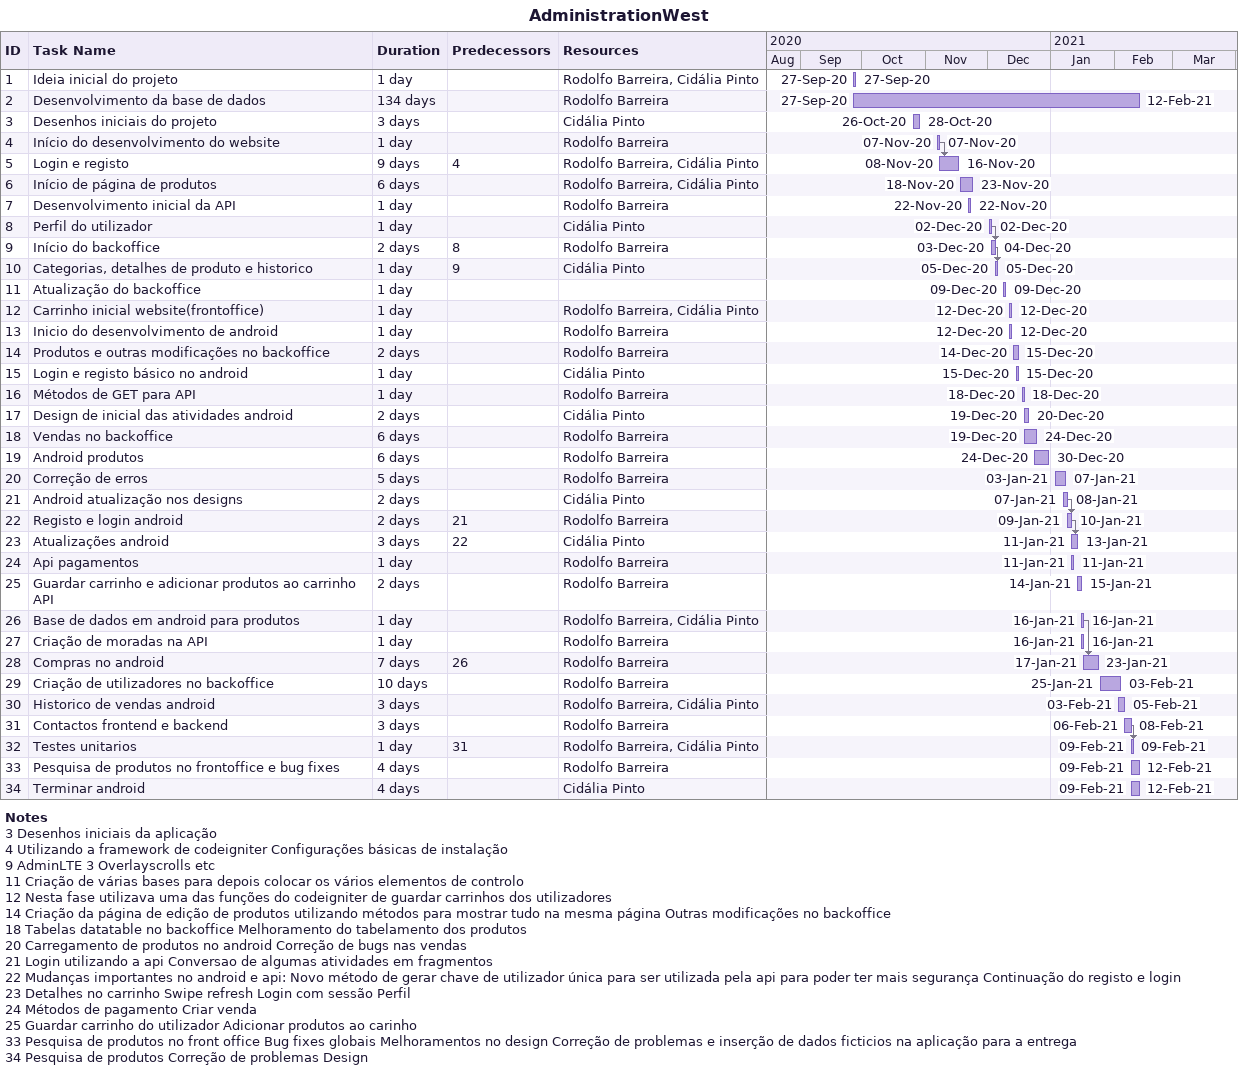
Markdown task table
AdministrationWest

| ID | Task | Duration | Start | Finish | Predecessors | Resources |
|---|---|---|---|---|---|---|
| 1 | Ideia inicial do projeto | 1d | 2020-09-27 | 2020-09-27 |  | Rodolfo Barreira, Cidália Pinto |
| 2 | Desenvolvimento da base de dados | 134d | 2020-09-27 | 2021-02-12 |  | Rodolfo Barreira |
| 3 | Desenhos iniciais do projeto | 3d | 2020-10-26 | 2020-10-28 |  | Cidália Pinto |
| 4 | Início do desenvolvimento do website | 1d | 2020-11-07 | 2020-11-07 |  | Rodolfo Barreira |
| 5 | Login e registo | 9d | 2020-11-08 | 2020-11-16 | 4 | Rodolfo Barreira, Cidália Pinto |
| 6 | Início de página de produtos | 6d | 2020-11-18 | 2020-11-23 |  | Rodolfo Barreira, Cidália Pinto |
| 7 | Desenvolvimento inicial da API | 1d | 2020-11-22 | 2020-11-22 |  | Rodolfo Barreira |
| 8 | Perfil do utilizador | 1d | 2020-12-02 | 2020-12-02 |  | Cidália Pinto |
| 9 | Início do backoffice | 2d | 2020-12-03 | 2020-12-04 | 8 | Rodolfo Barreira |
| 10 | Categorias, detalhes de produto e historico | 1d | 2020-12-05 | 2020-12-05 | 9 | Cidália Pinto |
| 11 | Atualização do backoffice | 1d | 2020-12-09 | 2020-12-09 |  |  |
| 12 | Carrinho inicial website(frontoffice) | 1d | 2020-12-12 | 2020-12-12 |  | Rodolfo Barreira, Cidália Pinto |
| 13 | Inicio do desenvolvimento de android | 1d | 2020-12-12 | 2020-12-12 |  | Rodolfo Barreira |
| 14 | Produtos e outras modificações no backoffice | 2d | 2020-12-14 | 2020-12-15 |  | Rodolfo Barreira |
| 15 | Login e registo básico no android | 1d | 2020-12-15 | 2020-12-15 |  | Cidália Pinto |
| 16 | Métodos de GET para API | 1d | 2020-12-18 | 2020-12-18 |  | Rodolfo Barreira |
| 17 | Design de inicial das atividades android | 2d | 2020-12-19 | 2020-12-20 |  | Cidália Pinto |
| 18 | Vendas no backoffice | 6d | 2020-12-19 | 2020-12-24 |  | Rodolfo Barreira |
| 19 | Android produtos | 6d | 2020-12-24 | 2020-12-30 |  | Rodolfo Barreira |
| 20 | Correção de erros | 5d | 2021-01-03 | 2021-01-07 |  | Rodolfo Barreira |
| 21 | Android atualização nos designs | 2d | 2021-01-07 | 2021-01-08 |  | Cidália Pinto |
| 22 | Registo e login android | 2d | 2021-01-09 | 2021-01-10 | 21 | Rodolfo Barreira |
| 23 | Atualizações android | 3d | 2021-01-11 | 2021-01-13 | 22 | Cidália Pinto |
| 24 | Api pagamentos | 1d | 2021-01-11 | 2021-01-11 |  | Rodolfo Barreira |
| 25 | Guardar carrinho e adicionar produtos ao carrinho API | 2d | 2021-01-14 | 2021-01-15 |  | Rodolfo Barreira |
| 26 | Base de dados em android para produtos | 1d | 2021-01-16 | 2021-01-16 |  | Rodolfo Barreira, Cidália Pinto |
| 27 | Criação de moradas na API | 1d | 2021-01-16 | 2021-01-16 |  | Rodolfo Barreira |
| 28 | Compras no android | 7d | 2021-01-17 | 2021-01-23 | 26 | Rodolfo Barreira |
| 29 | Criação de utilizadores no backoffice | 10d | 2021-01-25 | 2021-02-03 |  | Rodolfo Barreira |
| 30 | Historico de vendas android | 3d | 2021-02-03 | 2021-02-05 |  | Rodolfo Barreira, Cidália Pinto |
| 31 | Contactos frontend e backend | 3d | 2021-02-06 | 2021-02-08 |  | Rodolfo Barreira |
| 32 | Testes unitarios | 1d | 2021-02-09 | 2021-02-09 | 31 | Rodolfo Barreira, Cidália Pinto |
| 33 | Pesquisa de produtos no frontoffice e bug fixes | 4d | 2021-02-09 | 2021-02-12 |  | Rodolfo Barreira |
| 34 | Terminar android | 4d | 2021-02-09 | 2021-02-12 |  | Cidália Pinto |

Notes
- 3: Desenhos iniciais da aplicação
- 4: Utilizando a framework de codeigniter Configurações básicas de instalação
- 9: AdminLTE 3 Overlayscrolls etc
- 11: Criação de várias bases para depois colocar os vários elementos de controlo
- 12: Nesta fase utilizava uma das funções do codeigniter de guardar carrinhos dos utilizadores
- 14: Criação da página de edição de produtos utilizando métodos para mostrar tudo na mesma página Outras modificações no backoffice
- 18: Tabelas datatable no backoffice Melhoramento do tabelamento dos produtos
- 20: Carregamento de produtos no android Correção de bugs nas vendas
- 21: Login utilizando a api Conversao de algumas atividades em fragmentos
- 22: Mudanças importantes no android e api: Novo método de gerar chave de utilizador única para ser utilizada pela api para poder ter mais segurança Continuação do registo e login
- 23: Detalhes no carrinho Swipe refresh Login com sessão Perfil
- 24: Métodos de pagamento Criar venda
- 25: Guardar carrinho do utilizador Adicionar produtos ao carinho
- 33: Pesquisa de produtos no front office Bug fixes globais Melhoramentos no design Correção de problemas e inserção de dados ficticios na aplicação para a entrega
- 34: Pesquisa de produtos Correção de problemas Design
